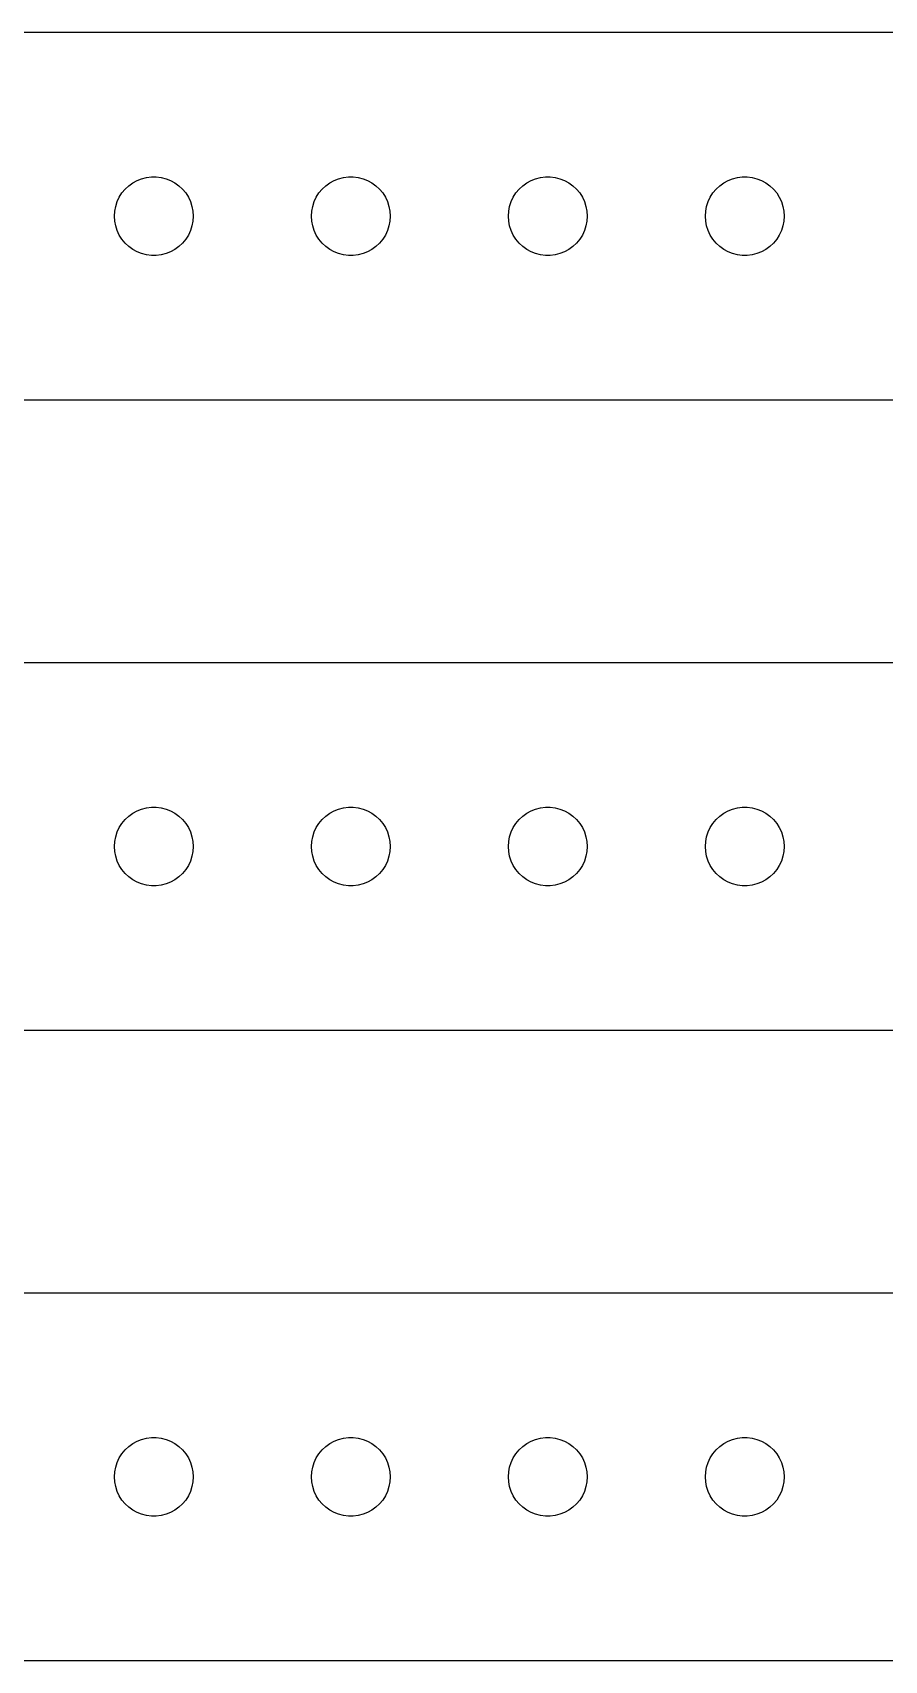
# Model space of a CAD drawing. Header units: metres. Extents: x -142 to 142, y 41 to 103.
# Drawn here: x -72.1 to -39.7, y 41 to 103 of the extents above; entities that cross this region are included whole.
import ezdxf

# ---------------------------------------------------------------- set-up
doc = ezdxf.new("R2010")
doc.units = ezdxf.units.M

msp = doc.modelspace()

# ---------------------------------------------------------------- linework, layer by layer
for p, q in [((137.314, 102.99), (-137.314, 102.99)), ((-68.3037, 97.2665), (-68.1387, 97.3572)), ((-68.1387, 97.3572), (-67.9635, 97.4266)), ((-67.9635, 97.4266), (-67.7811, 97.4734)), ((-67.7811, 97.4734), (-67.5942, 97.497)), ((-67.5942, 97.497), (-67.4058, 97.497)), ((-67.4058, 97.497), (-67.2189, 97.4734)), ((-67.2189, 97.4734), (-67.0365, 97.4266)), ((-67.0365, 97.4266), (-66.8613, 97.3572)), ((-66.8613, 97.3572), (-66.6963, 97.2665)), ((-60.8037, 97.2665), (-60.6387, 97.3572)), ((-60.6387, 97.3572), (-60.4635, 97.4266)), ((-60.4635, 97.4266), (-60.2811, 97.4734)), ((-60.2811, 97.4734), (-60.0942, 97.497)), ((-60.0942, 97.497), (-59.9058, 97.497)), ((-59.9058, 97.497), (-59.7189, 97.4734)), ((-59.7189, 97.4734), (-59.5365, 97.4266)), ((-59.5365, 97.4266), (-59.3613, 97.3572)), ((-59.3613, 97.3572), (-59.1963, 97.2665)), ((-53.3037, 97.2665), (-53.1387, 97.3572)), ((-53.1387, 97.3572), (-52.9635, 97.4266)), ((-52.9635, 97.4266), (-52.7811, 97.4734)), ((-52.7811, 97.4734), (-52.5942, 97.497)), ((-52.5942, 97.497), (-52.4058, 97.497)), ((-52.4058, 97.497), (-52.2189, 97.4734)), ((-52.2189, 97.4734), (-52.0365, 97.4266)), ((-52.0365, 97.4266), (-51.8613, 97.3572)), ((-51.8613, 97.3572), (-51.6963, 97.2665)), ((-45.8037, 97.2665), (-45.6387, 97.3572)), ((-45.6387, 97.3572), (-45.4635, 97.4266)), ((-45.4635, 97.4266), (-45.2811, 97.4734)), ((-45.2811, 97.4734), (-45.0942, 97.497)), ((-45.0942, 97.497), (-44.9058, 97.497)), ((-44.9058, 97.497), (-44.7189, 97.4734)), ((-44.7189, 97.4734), (-44.5365, 97.4266)), ((-44.5365, 97.4266), (-44.3613, 97.3572)), ((-44.3613, 97.3572), (-44.1963, 97.2665)), ((-68.8947, 96.5522), (-68.8145, 96.7226)), ((-68.8145, 96.7226), (-68.7135, 96.8817)), ((-68.7135, 96.8817), (-68.5934, 97.0268)), ((-68.5934, 97.0268), (-68.4561, 97.1558)), ((-68.4561, 97.1558), (-68.3037, 97.2665)), ((-66.6963, 97.2665), (-66.5439, 97.1558)), ((-66.5439, 97.1558), (-66.4065, 97.0268)), ((-66.4065, 97.0268), (-66.2865, 96.8817)), ((-66.2865, 96.8817), (-66.1855, 96.7226)), ((-66.1855, 96.7226), (-66.1053, 96.5522)), ((-61.3947, 96.5522), (-61.3145, 96.7226)), ((-61.3145, 96.7226), (-61.2135, 96.8817)), ((-61.2135, 96.8817), (-61.0934, 97.0268)), ((-61.0934, 97.0268), (-60.9561, 97.1558)), ((-60.9561, 97.1558), (-60.8037, 97.2665)), ((-59.1963, 97.2665), (-59.0439, 97.1558)), ((-59.0439, 97.1558), (-58.9065, 97.0268)), ((-58.9065, 97.0268), (-58.7865, 96.8817)), ((-58.7865, 96.8817), (-58.6855, 96.7226)), ((-58.6855, 96.7226), (-58.6053, 96.5522)), ((-53.8947, 96.5522), (-53.8145, 96.7226)), ((-53.8145, 96.7226), (-53.7135, 96.8817)), ((-53.7135, 96.8817), (-53.5934, 97.0268)), ((-53.5934, 97.0268), (-53.4561, 97.1558)), ((-53.4561, 97.1558), (-53.3037, 97.2665)), ((-51.6963, 97.2665), (-51.5439, 97.1558)), ((-51.5439, 97.1558), (-51.4065, 97.0268)), ((-51.4065, 97.0268), (-51.2865, 96.8817)), ((-51.2865, 96.8817), (-51.1855, 96.7226)), ((-51.1855, 96.7226), (-51.1053, 96.5522)), ((-46.3947, 96.5522), (-46.3145, 96.7226)), ((-46.3145, 96.7226), (-46.2135, 96.8817)), ((-46.2135, 96.8817), (-46.0934, 97.0268)), ((-46.0934, 97.0268), (-45.9561, 97.1558)), ((-45.9561, 97.1558), (-45.8037, 97.2665)), ((-44.1963, 97.2665), (-44.0439, 97.1558)), ((-44.0439, 97.1558), (-43.9065, 97.0268)), ((-43.9065, 97.0268), (-43.7865, 96.8817)), ((-43.7865, 96.8817), (-43.6855, 96.7226)), ((-43.6855, 96.7226), (-43.6053, 96.5522)), ((-69, 96), (-68.9882, 96.188)), ((-68.9882, 96.188), (-68.9529, 96.373)), ((-68.9529, 96.373), (-68.8947, 96.5522)), ((-66.1053, 96.5522), (-66.0471, 96.373)), ((-66.0471, 96.373), (-66.0118, 96.188)), ((-66.0118, 96.188), (-66, 96)), ((-61.5, 96), (-61.4882, 96.188)), ((-61.4882, 96.188), (-61.4529, 96.373)), ((-61.4529, 96.373), (-61.3947, 96.5522)), ((-58.6053, 96.5522), (-58.5471, 96.373)), ((-58.5471, 96.373), (-58.5118, 96.188)), ((-58.5118, 96.188), (-58.5, 96)), ((-54, 96), (-53.9882, 96.188)), ((-53.9882, 96.188), (-53.9529, 96.373)), ((-53.9529, 96.373), (-53.8947, 96.5522)), ((-51.1053, 96.5522), (-51.0471, 96.373)), ((-51.0471, 96.373), (-51.0118, 96.188)), ((-51.0118, 96.188), (-51, 96)), ((-46.5, 96), (-46.4882, 96.188)), ((-46.4882, 96.188), (-46.4529, 96.373)), ((-46.4529, 96.373), (-46.3947, 96.5522)), ((-43.6053, 96.5522), (-43.5471, 96.373)), ((-43.5471, 96.373), (-43.5118, 96.188)), ((-43.5118, 96.188), (-43.5, 96)), ((-68.9882, 95.812), (-69, 96)), ((-68.9529, 95.627), (-68.9882, 95.812)), ((-68.8947, 95.4478), (-68.9529, 95.627)), ((-66.0471, 95.627), (-66.1053, 95.4478)), ((-66.0118, 95.812), (-66.0471, 95.627)), ((-66, 96), (-66.0118, 95.812)), ((-61.4882, 95.812), (-61.5, 96)), ((-61.4529, 95.627), (-61.4882, 95.812)), ((-61.3947, 95.4478), (-61.4529, 95.627)), ((-58.5471, 95.627), (-58.6053, 95.4478)), ((-58.5118, 95.812), (-58.5471, 95.627)), ((-58.5, 96), (-58.5118, 95.812)), ((-53.9882, 95.812), (-54, 96)), ((-53.9529, 95.627), (-53.9882, 95.812)), ((-53.8947, 95.4478), (-53.9529, 95.627)), ((-51.0471, 95.627), (-51.1053, 95.4478)), ((-51.0118, 95.812), (-51.0471, 95.627)), ((-51, 96), (-51.0118, 95.812)), ((-46.4882, 95.812), (-46.5, 96)), ((-46.4529, 95.627), (-46.4882, 95.812)), ((-46.3947, 95.4478), (-46.4529, 95.627)), ((-43.5471, 95.627), (-43.6053, 95.4478)), ((-43.5118, 95.812), (-43.5471, 95.627)), ((-43.5, 96), (-43.5118, 95.812)), ((-68.8145, 95.2774), (-68.8947, 95.4478)), ((-68.7135, 95.1183), (-68.8145, 95.2774)), ((-68.5934, 94.9732), (-68.7135, 95.1183)), ((-68.4561, 94.8442), (-68.5934, 94.9732)), ((-68.3037, 94.7335), (-68.4561, 94.8442)), ((-66.5439, 94.8442), (-66.6963, 94.7335)), ((-66.4065, 94.9732), (-66.5439, 94.8442)), ((-66.2865, 95.1183), (-66.4065, 94.9732)), ((-66.1855, 95.2774), (-66.2865, 95.1183)), ((-66.1053, 95.4478), (-66.1855, 95.2774)), ((-61.3145, 95.2774), (-61.3947, 95.4478)), ((-61.2135, 95.1183), (-61.3145, 95.2774)), ((-61.0934, 94.9732), (-61.2135, 95.1183)), ((-60.9561, 94.8442), (-61.0934, 94.9732)), ((-60.8037, 94.7335), (-60.9561, 94.8442)), ((-59.0439, 94.8442), (-59.1963, 94.7335)), ((-58.9065, 94.9732), (-59.0439, 94.8442)), ((-58.7865, 95.1183), (-58.9065, 94.9732)), ((-58.6855, 95.2774), (-58.7865, 95.1183)), ((-58.6053, 95.4478), (-58.6855, 95.2774)), ((-53.8145, 95.2774), (-53.8947, 95.4478)), ((-53.7135, 95.1183), (-53.8145, 95.2774)), ((-53.5934, 94.9732), (-53.7135, 95.1183)), ((-53.4561, 94.8442), (-53.5934, 94.9732)), ((-53.3037, 94.7335), (-53.4561, 94.8442)), ((-51.5439, 94.8442), (-51.6963, 94.7335)), ((-51.4065, 94.9732), (-51.5439, 94.8442)), ((-51.2865, 95.1183), (-51.4065, 94.9732)), ((-51.1855, 95.2774), (-51.2865, 95.1183)), ((-51.1053, 95.4478), (-51.1855, 95.2774)), ((-46.3145, 95.2774), (-46.3947, 95.4478)), ((-46.2135, 95.1183), (-46.3145, 95.2774)), ((-46.0934, 94.9732), (-46.2135, 95.1183)), ((-45.9561, 94.8442), (-46.0934, 94.9732)), ((-45.8037, 94.7335), (-45.9561, 94.8442)), ((-44.0439, 94.8442), (-44.1963, 94.7335)), ((-43.9065, 94.9732), (-44.0439, 94.8442)), ((-43.7865, 95.1183), (-43.9065, 94.9732)), ((-43.6855, 95.2774), (-43.7865, 95.1183)), ((-43.6053, 95.4478), (-43.6855, 95.2774)), ((-68.1387, 94.6428), (-68.3037, 94.7335)), ((-67.9635, 94.5734), (-68.1387, 94.6428)), ((-67.7811, 94.5266), (-67.9635, 94.5734)), ((-67.5942, 94.503), (-67.7811, 94.5266)), ((-67.4058, 94.503), (-67.5942, 94.503)), ((-67.2189, 94.5266), (-67.4058, 94.503)), ((-67.0365, 94.5734), (-67.2189, 94.5266)), ((-66.8613, 94.6428), (-67.0365, 94.5734)), ((-66.6963, 94.7335), (-66.8613, 94.6428)), ((-60.6387, 94.6428), (-60.8037, 94.7335)), ((-60.4635, 94.5734), (-60.6387, 94.6428)), ((-60.2811, 94.5266), (-60.4635, 94.5734)), ((-60.0942, 94.503), (-60.2811, 94.5266)), ((-59.9058, 94.503), (-60.0942, 94.503)), ((-59.7189, 94.5266), (-59.9058, 94.503)), ((-59.5365, 94.5734), (-59.7189, 94.5266)), ((-59.3613, 94.6428), (-59.5365, 94.5734)), ((-59.1963, 94.7335), (-59.3613, 94.6428)), ((-53.1387, 94.6428), (-53.3037, 94.7335)), ((-52.9635, 94.5734), (-53.1387, 94.6428)), ((-52.7811, 94.5266), (-52.9635, 94.5734)), ((-52.5942, 94.503), (-52.7811, 94.5266)), ((-52.4058, 94.503), (-52.5942, 94.503)), ((-52.2189, 94.5266), (-52.4058, 94.503)), ((-52.0365, 94.5734), (-52.2189, 94.5266)), ((-51.8613, 94.6428), (-52.0365, 94.5734)), ((-51.6963, 94.7335), (-51.8613, 94.6428)), ((-45.6387, 94.6428), (-45.8037, 94.7335)), ((-45.4635, 94.5734), (-45.6387, 94.6428)), ((-45.2811, 94.5266), (-45.4635, 94.5734)), ((-45.0942, 94.503), (-45.2811, 94.5266)), ((-44.9058, 94.503), (-45.0942, 94.503)), ((-44.7189, 94.5266), (-44.9058, 94.503)), ((-44.5365, 94.5734), (-44.7189, 94.5266)), ((-44.3613, 94.6428), (-44.5365, 94.5734)), ((-44.1963, 94.7335), (-44.3613, 94.6428)), ((-137.314, 89.0099), (137.314, 89.0099)), ((137.314, 78.9901), (-137.314, 78.9901)), ((-68.5934, 73.0268), (-68.4561, 73.1558)), ((-68.4561, 73.1558), (-68.3037, 73.2665)), ((-68.3037, 73.2665), (-68.1387, 73.3572)), ((-68.1387, 73.3572), (-67.9635, 73.4266)), ((-67.9635, 73.4266), (-67.7811, 73.4734)), ((-67.7811, 73.4734), (-67.5942, 73.497)), ((-67.5942, 73.497), (-67.4058, 73.497)), ((-67.4058, 73.497), (-67.2189, 73.4734)), ((-67.2189, 73.4734), (-67.0365, 73.4266)), ((-67.0365, 73.4266), (-66.8613, 73.3572)), ((-66.8613, 73.3572), (-66.6963, 73.2665)), ((-66.6963, 73.2665), (-66.5439, 73.1558)), ((-66.5439, 73.1558), (-66.4065, 73.0268)), ((-61.0934, 73.0268), (-60.9561, 73.1558)), ((-60.9561, 73.1558), (-60.8037, 73.2665)), ((-60.8037, 73.2665), (-60.6387, 73.3572)), ((-60.6387, 73.3572), (-60.4635, 73.4266)), ((-60.4635, 73.4266), (-60.2811, 73.4734)), ((-60.2811, 73.4734), (-60.0942, 73.497)), ((-60.0942, 73.497), (-59.9058, 73.497)), ((-59.9058, 73.497), (-59.7189, 73.4734)), ((-59.7189, 73.4734), (-59.5365, 73.4266)), ((-59.5365, 73.4266), (-59.3613, 73.3572)), ((-59.3613, 73.3572), (-59.1963, 73.2665)), ((-59.1963, 73.2665), (-59.0439, 73.1558)), ((-59.0439, 73.1558), (-58.9065, 73.0268)), ((-53.5934, 73.0268), (-53.4561, 73.1558)), ((-53.4561, 73.1558), (-53.3037, 73.2665)), ((-53.3037, 73.2665), (-53.1387, 73.3572)), ((-53.1387, 73.3572), (-52.9635, 73.4266)), ((-52.9635, 73.4266), (-52.7811, 73.4734)), ((-52.7811, 73.4734), (-52.5942, 73.497)), ((-52.5942, 73.497), (-52.4058, 73.497)), ((-52.4058, 73.497), (-52.2189, 73.4734)), ((-52.2189, 73.4734), (-52.0365, 73.4266)), ((-52.0365, 73.4266), (-51.8613, 73.3572)), ((-51.8613, 73.3572), (-51.6963, 73.2665)), ((-51.6963, 73.2665), (-51.5439, 73.1558)), ((-51.5439, 73.1558), (-51.4065, 73.0268)), ((-46.0934, 73.0268), (-45.9561, 73.1558)), ((-45.9561, 73.1558), (-45.8037, 73.2665)), ((-45.8037, 73.2665), (-45.6387, 73.3572)), ((-45.6387, 73.3572), (-45.4635, 73.4266)), ((-45.4635, 73.4266), (-45.2811, 73.4734)), ((-45.2811, 73.4734), (-45.0942, 73.497)), ((-45.0942, 73.497), (-44.9058, 73.497)), ((-44.9058, 73.497), (-44.7189, 73.4734)), ((-44.7189, 73.4734), (-44.5365, 73.4266)), ((-44.5365, 73.4266), (-44.3613, 73.3572)), ((-44.3613, 73.3572), (-44.1963, 73.2665)), ((-44.1963, 73.2665), (-44.0439, 73.1558)), ((-44.0439, 73.1558), (-43.9065, 73.0268)), ((-68.9529, 72.373), (-68.8947, 72.5522)), ((-68.8947, 72.5522), (-68.8145, 72.7226)), ((-68.8145, 72.7226), (-68.7135, 72.8817)), ((-68.7135, 72.8817), (-68.5934, 73.0268)), ((-66.4065, 73.0268), (-66.2865, 72.8817)), ((-66.2865, 72.8817), (-66.1855, 72.7226)), ((-66.1855, 72.7226), (-66.1053, 72.5522)), ((-66.1053, 72.5522), (-66.0471, 72.373)), ((-61.4529, 72.373), (-61.3947, 72.5522)), ((-61.3947, 72.5522), (-61.3145, 72.7226)), ((-61.3145, 72.7226), (-61.2135, 72.8817)), ((-61.2135, 72.8817), (-61.0934, 73.0268)), ((-58.9065, 73.0268), (-58.7865, 72.8817)), ((-58.7865, 72.8817), (-58.6855, 72.7226)), ((-58.6855, 72.7226), (-58.6053, 72.5522)), ((-58.6053, 72.5522), (-58.5471, 72.373)), ((-53.9529, 72.373), (-53.8947, 72.5522)), ((-53.8947, 72.5522), (-53.8145, 72.7226)), ((-53.8145, 72.7226), (-53.7135, 72.8817)), ((-53.7135, 72.8817), (-53.5934, 73.0268)), ((-51.4065, 73.0268), (-51.2865, 72.8817)), ((-51.2865, 72.8817), (-51.1855, 72.7226)), ((-51.1855, 72.7226), (-51.1053, 72.5522)), ((-51.1053, 72.5522), (-51.0471, 72.373)), ((-46.4529, 72.373), (-46.3947, 72.5522)), ((-46.3947, 72.5522), (-46.3145, 72.7226)), ((-46.3145, 72.7226), (-46.2135, 72.8817)), ((-46.2135, 72.8817), (-46.0934, 73.0268)), ((-43.9065, 73.0268), (-43.7865, 72.8817)), ((-43.7865, 72.8817), (-43.6855, 72.7226)), ((-43.6855, 72.7226), (-43.6053, 72.5522)), ((-43.6053, 72.5522), (-43.5471, 72.373)), ((-69, 72), (-68.9882, 72.188)), ((-68.9882, 71.812), (-69, 72)), ((-68.9882, 72.188), (-68.9529, 72.373)), ((-66.0471, 72.373), (-66.0118, 72.188)), ((-66.0118, 72.188), (-66, 72)), ((-66, 72), (-66.0118, 71.812)), ((-61.5, 72), (-61.4882, 72.188)), ((-61.4882, 71.812), (-61.5, 72)), ((-61.4882, 72.188), (-61.4529, 72.373)), ((-58.5471, 72.373), (-58.5118, 72.188)), ((-58.5118, 72.188), (-58.5, 72)), ((-58.5, 72), (-58.5118, 71.812)), ((-54, 72), (-53.9882, 72.188)), ((-53.9882, 71.812), (-54, 72)), ((-53.9882, 72.188), (-53.9529, 72.373)), ((-51.0471, 72.373), (-51.0118, 72.188)), ((-51.0118, 72.188), (-51, 72)), ((-51, 72), (-51.0118, 71.812)), ((-46.5, 72), (-46.4882, 72.188)), ((-46.4882, 71.812), (-46.5, 72)), ((-46.4882, 72.188), (-46.4529, 72.373)), ((-43.5471, 72.373), (-43.5118, 72.188)), ((-43.5118, 72.188), (-43.5, 72)), ((-43.5, 72), (-43.5118, 71.812)), ((-68.9529, 71.627), (-68.9882, 71.812)), ((-68.8947, 71.4478), (-68.9529, 71.627)), ((-68.8145, 71.2774), (-68.8947, 71.4478)), ((-68.7135, 71.1183), (-68.8145, 71.2774)), ((-66.1855, 71.2774), (-66.2865, 71.1183)), ((-66.1053, 71.4478), (-66.1855, 71.2774)), ((-66.0471, 71.627), (-66.1053, 71.4478)), ((-66.0118, 71.812), (-66.0471, 71.627)), ((-61.4529, 71.627), (-61.4882, 71.812)), ((-61.3947, 71.4478), (-61.4529, 71.627)), ((-61.3145, 71.2774), (-61.3947, 71.4478)), ((-61.2135, 71.1183), (-61.3145, 71.2774)), ((-58.6855, 71.2774), (-58.7865, 71.1183)), ((-58.6053, 71.4478), (-58.6855, 71.2774)), ((-58.5471, 71.627), (-58.6053, 71.4478)), ((-58.5118, 71.812), (-58.5471, 71.627)), ((-53.9529, 71.627), (-53.9882, 71.812)), ((-53.8947, 71.4478), (-53.9529, 71.627)), ((-53.8145, 71.2774), (-53.8947, 71.4478)), ((-53.7135, 71.1183), (-53.8145, 71.2774)), ((-51.1855, 71.2774), (-51.2865, 71.1183)), ((-51.1053, 71.4478), (-51.1855, 71.2774)), ((-51.0471, 71.627), (-51.1053, 71.4478)), ((-51.0118, 71.812), (-51.0471, 71.627)), ((-46.4529, 71.627), (-46.4882, 71.812)), ((-46.3947, 71.4478), (-46.4529, 71.627)), ((-46.3145, 71.2774), (-46.3947, 71.4478)), ((-46.2135, 71.1183), (-46.3145, 71.2774)), ((-43.6855, 71.2774), (-43.7865, 71.1183)), ((-43.6053, 71.4478), (-43.6855, 71.2774)), ((-43.5471, 71.627), (-43.6053, 71.4478)), ((-43.5118, 71.812), (-43.5471, 71.627)), ((-68.5934, 70.9732), (-68.7135, 71.1183)), ((-68.4561, 70.8442), (-68.5934, 70.9732)), ((-68.3037, 70.7335), (-68.4561, 70.8442)), ((-68.1387, 70.6428), (-68.3037, 70.7335)), ((-66.6963, 70.7335), (-66.8613, 70.6428)), ((-66.5439, 70.8442), (-66.6963, 70.7335)), ((-66.4065, 70.9732), (-66.5439, 70.8442)), ((-66.2865, 71.1183), (-66.4065, 70.9732)), ((-61.0934, 70.9732), (-61.2135, 71.1183)), ((-60.9561, 70.8442), (-61.0934, 70.9732)), ((-60.8037, 70.7335), (-60.9561, 70.8442)), ((-60.6387, 70.6428), (-60.8037, 70.7335)), ((-59.1963, 70.7335), (-59.3613, 70.6428)), ((-59.0439, 70.8442), (-59.1963, 70.7335)), ((-58.9065, 70.9732), (-59.0439, 70.8442)), ((-58.7865, 71.1183), (-58.9065, 70.9732)), ((-53.5934, 70.9732), (-53.7135, 71.1183)), ((-53.4561, 70.8442), (-53.5934, 70.9732)), ((-53.3037, 70.7335), (-53.4561, 70.8442)), ((-53.1387, 70.6428), (-53.3037, 70.7335)), ((-51.6963, 70.7335), (-51.8613, 70.6428)), ((-51.5439, 70.8442), (-51.6963, 70.7335)), ((-51.4065, 70.9732), (-51.5439, 70.8442)), ((-51.2865, 71.1183), (-51.4065, 70.9732)), ((-46.0934, 70.9732), (-46.2135, 71.1183)), ((-45.9561, 70.8442), (-46.0934, 70.9732)), ((-45.8037, 70.7335), (-45.9561, 70.8442)), ((-45.6387, 70.6428), (-45.8037, 70.7335)), ((-44.1963, 70.7335), (-44.3613, 70.6428)), ((-44.0439, 70.8442), (-44.1963, 70.7335)), ((-43.9065, 70.9732), (-44.0439, 70.8442)), ((-43.7865, 71.1183), (-43.9065, 70.9732)), ((-67.9635, 70.5734), (-68.1387, 70.6428)), ((-67.7811, 70.5266), (-67.9635, 70.5734)), ((-67.5942, 70.503), (-67.7811, 70.5266)), ((-67.4058, 70.503), (-67.5942, 70.503)), ((-67.2189, 70.5266), (-67.4058, 70.503)), ((-67.0365, 70.5734), (-67.2189, 70.5266)), ((-66.8613, 70.6428), (-67.0365, 70.5734)), ((-60.4635, 70.5734), (-60.6387, 70.6428)), ((-60.2811, 70.5266), (-60.4635, 70.5734)), ((-60.0942, 70.503), (-60.2811, 70.5266)), ((-59.9058, 70.503), (-60.0942, 70.503)), ((-59.7189, 70.5266), (-59.9058, 70.503)), ((-59.5365, 70.5734), (-59.7189, 70.5266)), ((-59.3613, 70.6428), (-59.5365, 70.5734)), ((-52.9635, 70.5734), (-53.1387, 70.6428)), ((-52.7811, 70.5266), (-52.9635, 70.5734)), ((-52.5942, 70.503), (-52.7811, 70.5266)), ((-52.4058, 70.503), (-52.5942, 70.503)), ((-52.2189, 70.5266), (-52.4058, 70.503)), ((-52.0365, 70.5734), (-52.2189, 70.5266)), ((-51.8613, 70.6428), (-52.0365, 70.5734)), ((-45.4635, 70.5734), (-45.6387, 70.6428)), ((-45.2811, 70.5266), (-45.4635, 70.5734)), ((-45.0942, 70.503), (-45.2811, 70.5266)), ((-44.9058, 70.503), (-45.0942, 70.503)), ((-44.7189, 70.5266), (-44.9058, 70.503)), ((-44.5365, 70.5734), (-44.7189, 70.5266)), ((-44.3613, 70.6428), (-44.5365, 70.5734)), ((-137.314, 65.0099), (137.314, 65.0099)), ((137.314, 54.9901), (-137.314, 54.9901)), ((-68.7135, 48.8817), (-68.5934, 49.0268)), ((-68.5934, 49.0268), (-68.4561, 49.1558)), ((-68.4561, 49.1558), (-68.3037, 49.2665)), ((-68.3037, 49.2665), (-68.1387, 49.3572)), ((-68.1387, 49.3572), (-67.9635, 49.4266)), ((-67.9635, 49.4266), (-67.7811, 49.4734)), ((-67.7811, 49.4734), (-67.5942, 49.497)), ((-67.5942, 49.497), (-67.4058, 49.497)), ((-67.4058, 49.497), (-67.2189, 49.4734)), ((-67.2189, 49.4734), (-67.0365, 49.4266)), ((-67.0365, 49.4266), (-66.8613, 49.3572)), ((-66.8613, 49.3572), (-66.6963, 49.2665)), ((-66.6963, 49.2665), (-66.5439, 49.1558)), ((-66.5439, 49.1558), (-66.4065, 49.0268)), ((-66.4065, 49.0268), (-66.2865, 48.8817)), ((-61.2135, 48.8817), (-61.0934, 49.0268)), ((-61.0934, 49.0268), (-60.9561, 49.1558)), ((-60.9561, 49.1558), (-60.8037, 49.2665)), ((-60.8037, 49.2665), (-60.6387, 49.3572)), ((-60.6387, 49.3572), (-60.4635, 49.4266)), ((-60.4635, 49.4266), (-60.2811, 49.4734)), ((-60.2811, 49.4734), (-60.0942, 49.497)), ((-60.0942, 49.497), (-59.9058, 49.497)), ((-59.9058, 49.497), (-59.7189, 49.4734)), ((-59.7189, 49.4734), (-59.5365, 49.4266)), ((-59.5365, 49.4266), (-59.3613, 49.3572)), ((-59.3613, 49.3572), (-59.1963, 49.2665)), ((-59.1963, 49.2665), (-59.0439, 49.1558)), ((-59.0439, 49.1558), (-58.9065, 49.0268)), ((-58.9065, 49.0268), (-58.7865, 48.8817)), ((-53.7135, 48.8817), (-53.5934, 49.0268)), ((-53.5934, 49.0268), (-53.4561, 49.1558)), ((-53.4561, 49.1558), (-53.3037, 49.2665)), ((-53.3037, 49.2665), (-53.1387, 49.3572)), ((-53.1387, 49.3572), (-52.9635, 49.4266)), ((-52.9635, 49.4266), (-52.7811, 49.4734)), ((-52.7811, 49.4734), (-52.5942, 49.497)), ((-52.5942, 49.497), (-52.4058, 49.497)), ((-52.4058, 49.497), (-52.2189, 49.4734)), ((-52.2189, 49.4734), (-52.0365, 49.4266)), ((-52.0365, 49.4266), (-51.8613, 49.3572)), ((-51.8613, 49.3572), (-51.6963, 49.2665)), ((-51.6963, 49.2665), (-51.5439, 49.1558)), ((-51.5439, 49.1558), (-51.4065, 49.0268)), ((-51.4065, 49.0268), (-51.2865, 48.8817)), ((-46.2135, 48.8817), (-46.0934, 49.0268)), ((-46.0934, 49.0268), (-45.9561, 49.1558)), ((-45.9561, 49.1558), (-45.8037, 49.2665)), ((-45.8037, 49.2665), (-45.6387, 49.3572)), ((-45.6387, 49.3572), (-45.4635, 49.4266)), ((-45.4635, 49.4266), (-45.2811, 49.4734)), ((-45.2811, 49.4734), (-45.0942, 49.497)), ((-45.0942, 49.497), (-44.9058, 49.497)), ((-44.9058, 49.497), (-44.7189, 49.4734)), ((-44.7189, 49.4734), (-44.5365, 49.4266)), ((-44.5365, 49.4266), (-44.3613, 49.3572)), ((-44.3613, 49.3572), (-44.1963, 49.2665)), ((-44.1963, 49.2665), (-44.0439, 49.1558)), ((-44.0439, 49.1558), (-43.9065, 49.0268)), ((-43.9065, 49.0268), (-43.7865, 48.8817)), ((-68.9882, 48.188), (-68.9529, 48.373)), ((-68.9529, 48.373), (-68.8947, 48.5522)), ((-68.8947, 48.5522), (-68.8145, 48.7226)), ((-68.8145, 48.7226), (-68.7135, 48.8817)), ((-66.2865, 48.8817), (-66.1855, 48.7226)), ((-66.1855, 48.7226), (-66.1053, 48.5522)), ((-66.1053, 48.5522), (-66.0471, 48.373)), ((-66.0471, 48.373), (-66.0118, 48.188)), ((-61.4882, 48.188), (-61.4529, 48.373)), ((-61.4529, 48.373), (-61.3947, 48.5522)), ((-61.3947, 48.5522), (-61.3145, 48.7226)), ((-61.3145, 48.7226), (-61.2135, 48.8817)), ((-58.7865, 48.8817), (-58.6855, 48.7226)), ((-58.6855, 48.7226), (-58.6053, 48.5522)), ((-58.6053, 48.5522), (-58.5471, 48.373)), ((-58.5471, 48.373), (-58.5118, 48.188)), ((-53.9882, 48.188), (-53.9529, 48.373)), ((-53.9529, 48.373), (-53.8947, 48.5522)), ((-53.8947, 48.5522), (-53.8145, 48.7226)), ((-53.8145, 48.7226), (-53.7135, 48.8817)), ((-51.2865, 48.8817), (-51.1855, 48.7226)), ((-51.1855, 48.7226), (-51.1053, 48.5522)), ((-51.1053, 48.5522), (-51.0471, 48.373)), ((-51.0471, 48.373), (-51.0118, 48.188)), ((-46.4882, 48.188), (-46.4529, 48.373)), ((-46.4529, 48.373), (-46.3947, 48.5522)), ((-46.3947, 48.5522), (-46.3145, 48.7226)), ((-46.3145, 48.7226), (-46.2135, 48.8817)), ((-43.7865, 48.8817), (-43.6855, 48.7226)), ((-43.6855, 48.7226), (-43.6053, 48.5522)), ((-43.6053, 48.5522), (-43.5471, 48.373)), ((-43.5471, 48.373), (-43.5118, 48.188)), ((-69, 48), (-68.9882, 48.188)), ((-68.9882, 47.812), (-69, 48)), ((-68.9529, 47.627), (-68.9882, 47.812)), ((-66.0118, 47.812), (-66.0471, 47.627)), ((-66.0118, 48.188), (-66, 48)), ((-66, 48), (-66.0118, 47.812)), ((-61.5, 48), (-61.4882, 48.188)), ((-61.4882, 47.812), (-61.5, 48)), ((-61.4529, 47.627), (-61.4882, 47.812)), ((-58.5118, 47.812), (-58.5471, 47.627)), ((-58.5118, 48.188), (-58.5, 48)), ((-58.5, 48), (-58.5118, 47.812)), ((-54, 48), (-53.9882, 48.188)), ((-53.9882, 47.812), (-54, 48)), ((-53.9529, 47.627), (-53.9882, 47.812)), ((-51.0118, 47.812), (-51.0471, 47.627)), ((-51.0118, 48.188), (-51, 48)), ((-51, 48), (-51.0118, 47.812)), ((-46.5, 48), (-46.4882, 48.188)), ((-46.4882, 47.812), (-46.5, 48)), ((-46.4529, 47.627), (-46.4882, 47.812)), ((-43.5118, 47.812), (-43.5471, 47.627)), ((-43.5118, 48.188), (-43.5, 48)), ((-43.5, 48), (-43.5118, 47.812)), ((-68.8947, 47.4478), (-68.9529, 47.627)), ((-68.8145, 47.2774), (-68.8947, 47.4478)), ((-68.7135, 47.1183), (-68.8145, 47.2774)), ((-68.5934, 46.9732), (-68.7135, 47.1183)), ((-66.2865, 47.1183), (-66.4065, 46.9732)), ((-66.1855, 47.2774), (-66.2865, 47.1183)), ((-66.1053, 47.4478), (-66.1855, 47.2774)), ((-66.0471, 47.627), (-66.1053, 47.4478)), ((-61.3947, 47.4478), (-61.4529, 47.627)), ((-61.3145, 47.2774), (-61.3947, 47.4478)), ((-61.2135, 47.1183), (-61.3145, 47.2774)), ((-61.0934, 46.9732), (-61.2135, 47.1183)), ((-58.7865, 47.1183), (-58.9065, 46.9732)), ((-58.6855, 47.2774), (-58.7865, 47.1183)), ((-58.6053, 47.4478), (-58.6855, 47.2774)), ((-58.5471, 47.627), (-58.6053, 47.4478)), ((-53.8947, 47.4478), (-53.9529, 47.627)), ((-53.8145, 47.2774), (-53.8947, 47.4478)), ((-53.7135, 47.1183), (-53.8145, 47.2774)), ((-53.5934, 46.9732), (-53.7135, 47.1183)), ((-51.2865, 47.1183), (-51.4065, 46.9732)), ((-51.1855, 47.2774), (-51.2865, 47.1183)), ((-51.1053, 47.4478), (-51.1855, 47.2774)), ((-51.0471, 47.627), (-51.1053, 47.4478)), ((-46.3947, 47.4478), (-46.4529, 47.627)), ((-46.3145, 47.2774), (-46.3947, 47.4478)), ((-46.2135, 47.1183), (-46.3145, 47.2774)), ((-46.0934, 46.9732), (-46.2135, 47.1183)), ((-43.7865, 47.1183), (-43.9065, 46.9732)), ((-43.6855, 47.2774), (-43.7865, 47.1183)), ((-43.6053, 47.4478), (-43.6855, 47.2774)), ((-43.5471, 47.627), (-43.6053, 47.4478)), ((-68.4561, 46.8442), (-68.5934, 46.9732)), ((-68.3037, 46.7335), (-68.4561, 46.8442)), ((-68.1387, 46.6428), (-68.3037, 46.7335)), ((-67.9635, 46.5734), (-68.1387, 46.6428)), ((-67.7811, 46.5266), (-67.9635, 46.5734)), ((-67.5942, 46.503), (-67.7811, 46.5266)), ((-67.4058, 46.503), (-67.5942, 46.503)), ((-67.2189, 46.5266), (-67.4058, 46.503)), ((-67.0365, 46.5734), (-67.2189, 46.5266)), ((-66.8613, 46.6428), (-67.0365, 46.5734)), ((-66.6963, 46.7335), (-66.8613, 46.6428)), ((-66.5439, 46.8442), (-66.6963, 46.7335)), ((-66.4065, 46.9732), (-66.5439, 46.8442)), ((-60.9561, 46.8442), (-61.0934, 46.9732)), ((-60.8037, 46.7335), (-60.9561, 46.8442)), ((-60.6387, 46.6428), (-60.8037, 46.7335)), ((-60.4635, 46.5734), (-60.6387, 46.6428)), ((-60.2811, 46.5266), (-60.4635, 46.5734)), ((-60.0942, 46.503), (-60.2811, 46.5266)), ((-59.9058, 46.503), (-60.0942, 46.503)), ((-59.7189, 46.5266), (-59.9058, 46.503)), ((-59.5365, 46.5734), (-59.7189, 46.5266)), ((-59.3613, 46.6428), (-59.5365, 46.5734)), ((-59.1963, 46.7335), (-59.3613, 46.6428)), ((-59.0439, 46.8442), (-59.1963, 46.7335)), ((-58.9065, 46.9732), (-59.0439, 46.8442)), ((-53.4561, 46.8442), (-53.5934, 46.9732)), ((-53.3037, 46.7335), (-53.4561, 46.8442)), ((-53.1387, 46.6428), (-53.3037, 46.7335)), ((-52.9635, 46.5734), (-53.1387, 46.6428)), ((-52.7811, 46.5266), (-52.9635, 46.5734)), ((-52.5942, 46.503), (-52.7811, 46.5266)), ((-52.4058, 46.503), (-52.5942, 46.503)), ((-52.2189, 46.5266), (-52.4058, 46.503)), ((-52.0365, 46.5734), (-52.2189, 46.5266)), ((-51.8613, 46.6428), (-52.0365, 46.5734)), ((-51.6963, 46.7335), (-51.8613, 46.6428)), ((-51.5439, 46.8442), (-51.6963, 46.7335)), ((-51.4065, 46.9732), (-51.5439, 46.8442)), ((-45.9561, 46.8442), (-46.0934, 46.9732)), ((-45.8037, 46.7335), (-45.9561, 46.8442)), ((-45.6387, 46.6428), (-45.8037, 46.7335)), ((-45.4635, 46.5734), (-45.6387, 46.6428)), ((-45.2811, 46.5266), (-45.4635, 46.5734)), ((-45.0942, 46.503), (-45.2811, 46.5266)), ((-44.9058, 46.503), (-45.0942, 46.503)), ((-44.7189, 46.5266), (-44.9058, 46.503)), ((-44.5365, 46.5734), (-44.7189, 46.5266)), ((-44.3613, 46.6428), (-44.5365, 46.5734)), ((-44.1963, 46.7335), (-44.3613, 46.6428)), ((-44.0439, 46.8442), (-44.1963, 46.7335)), ((-43.9065, 46.9732), (-44.0439, 46.8442)), ((-137.314, 41.0099), (137.314, 41.0099))]:
    msp.add_line(p, q)

doc.saveas('drawing.dxf')
